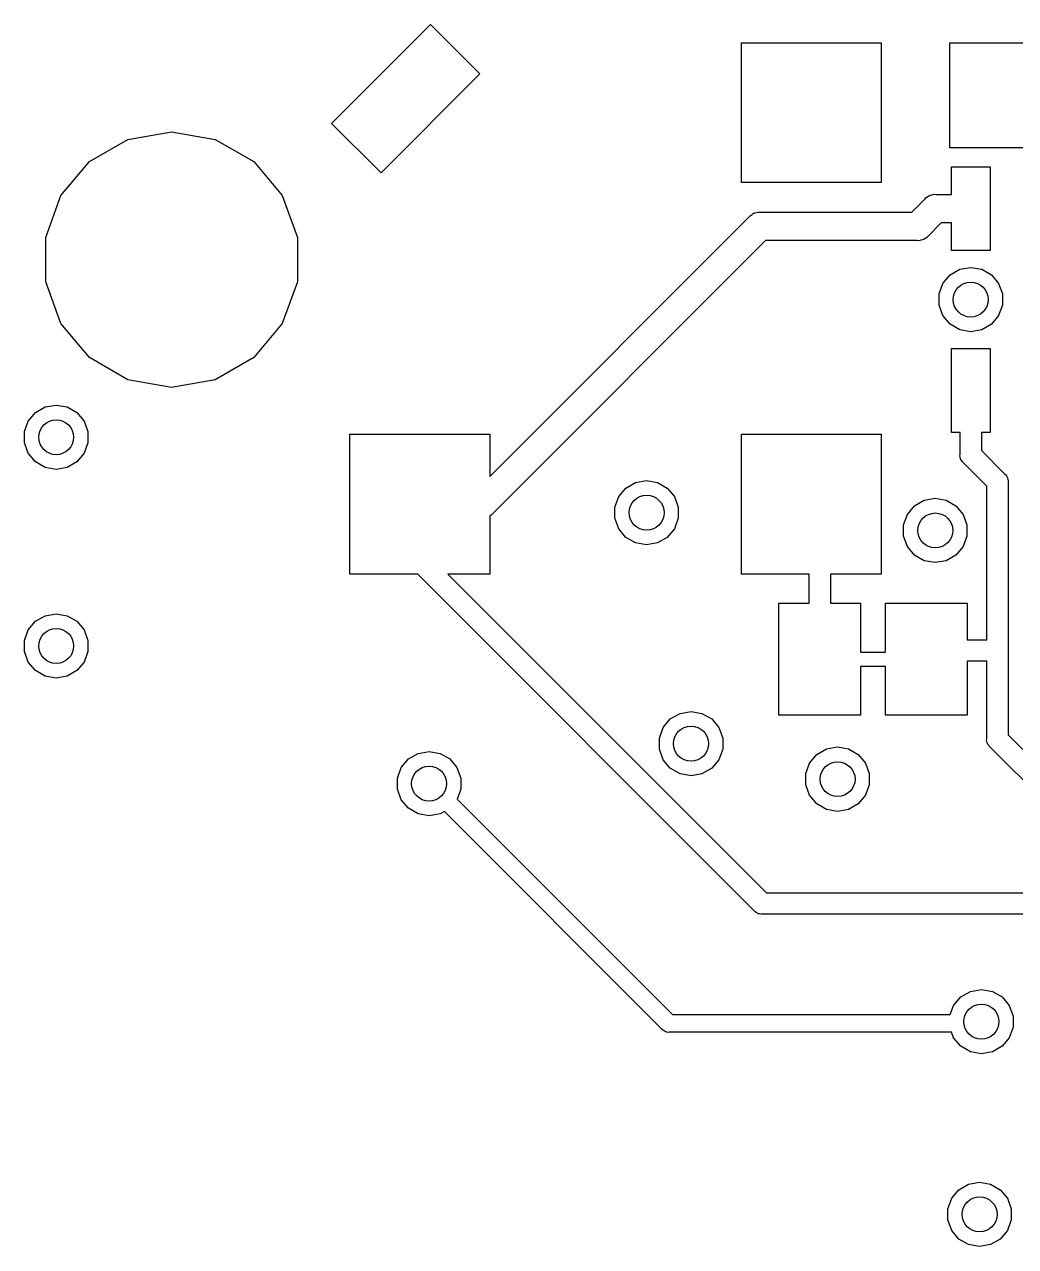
# Model space of a CAD drawing. Extents: x 106.7 to 190.8, y -131.8 to -78.3.
# Drawn here: x 107.34 to 121.52, y -95.88 to -78.4 of the extents above; entities that cross this region are included whole.
import ezdxf

# ---------------------------------------------------------------- set-up
doc = ezdxf.new("R2010")
doc.units = 0
doc.header["$MEASUREMENT"] = 0
doc.layers.add('BLACK', color=7, linetype='CONTINUOUS')

msp = doc.modelspace()

# ---------------------------------------------------------------- linework, layer by layer
at = {"layer": 'BLACK', "linetype": 'CONTINUOUS'}
for p, q in [((111.738, -79.8147), (113.152, -78.4004)), ((113.152, -78.4004), (113.859, -79.1075)), ((117.599, -80.6611), (117.599, -78.6611)), ((117.599, -78.6611), (119.599, -78.6611)), ((119.599, -78.6611), (119.599, -80.6611)), ((120.579, -80.1631), (120.579, -78.6631)), ((120.579, -78.6631), (121.819, -78.6631)), ((113.859, -79.1075), (112.445, -80.5218)), ((112.445, -80.5218), (111.738, -79.8147)), ((108.823, -80.0451), (109.449, -79.9348)), ((109.449, -79.9348), (110.074, -80.0451)), ((108.274, -80.3624), (108.823, -80.0451)), ((110.074, -80.0451), (110.623, -80.3624)), ((121.628, -80.1631), (120.579, -80.1631)), ((107.866, -80.8487), (108.274, -80.3624)), ((110.623, -80.3624), (111.031, -80.8487)), ((120.606, -80.8309), (120.606, -80.4341)), ((120.606, -80.4341), (121.156, -80.4341)), ((121.156, -80.4341), (121.156, -81.6341)), ((119.599, -80.6611), (117.599, -80.6611)), ((107.649, -81.4452), (107.866, -80.8487)), ((111.031, -80.8487), (111.249, -81.4452)), ((120.035, -81.0849), (120.223, -80.8967)), ((120.223, -80.8967), (120.24, -80.876)), ((120.24, -80.876), (120.264, -80.8626)), ((120.264, -80.8626), (120.286, -80.8471)), ((120.286, -80.8471), (120.295, -80.8447)), ((120.295, -80.8447), (120.303, -80.8402)), ((120.303, -80.8402), (120.329, -80.8355)), ((120.329, -80.8355), (120.355, -80.8286)), ((120.355, -80.8286), (120.382, -80.8309)), ((120.382, -80.8309), (120.606, -80.8309)), ((117.817, -81.0895), (117.843, -81.0826)), ((117.843, -81.0826), (117.869, -81.0849)), ((113.999, -84.8627), (117.711, -81.1507)), ((117.711, -81.1507), (117.728, -81.13)), ((117.728, -81.13), (117.751, -81.1166)), ((117.751, -81.1166), (117.773, -81.1011)), ((117.773, -81.1011), (117.782, -81.0987)), ((117.782, -81.0987), (117.79, -81.0942)), ((117.79, -81.0942), (117.817, -81.0895)), ((117.869, -81.0849), (120.035, -81.0849)), ((120.457, -81.2373), (120.269, -81.4255)), ((120.606, -81.2373), (120.457, -81.2373)), ((120.606, -81.6341), (120.606, -81.2373)), ((120.269, -81.4255), (120.252, -81.4462)), ((107.649, -82.08), (107.649, -81.4452)), ((111.249, -81.4452), (111.249, -82.08)), ((117.945, -81.4913), (114.038, -85.3985)), ((120.11, -81.4913), (117.945, -81.4913)), ((120.137, -81.4936), (120.11, -81.4913)), ((120.163, -81.4867), (120.137, -81.4936)), ((120.19, -81.482), (120.163, -81.4867)), ((120.198, -81.4775), (120.19, -81.482)), ((120.206, -81.4751), (120.198, -81.4775)), ((120.228, -81.4596), (120.206, -81.4751)), ((120.252, -81.4462), (120.228, -81.4596)), ((121.156, -81.6341), (120.606, -81.6341)), ((120.583, -81.9816), (120.721, -81.9017)), ((120.721, -81.9017), (120.879, -81.8739)), ((120.879, -81.8739), (121.036, -81.9017)), ((121.036, -81.9017), (121.174, -81.9816)), ((107.866, -82.6765), (107.649, -82.08)), ((111.249, -82.08), (111.031, -82.6765)), ((120.425, -82.2542), (120.48, -82.104)), ((120.48, -82.104), (120.583, -81.9816)), ((121.174, -81.9816), (121.277, -82.104)), ((121.277, -82.104), (121.332, -82.2542)), ((120.425, -82.414), (120.425, -82.2542)), ((121.332, -82.2542), (121.332, -82.414)), ((120.48, -82.5642), (120.425, -82.414)), ((121.332, -82.414), (121.277, -82.5642)), ((120.583, -82.6866), (120.48, -82.5642)), ((121.277, -82.5642), (121.174, -82.6866)), ((108.274, -83.1628), (107.866, -82.6765)), ((111.031, -82.6765), (110.623, -83.1628)), ((120.721, -82.7665), (120.583, -82.6866)), ((120.879, -82.7943), (120.721, -82.7665)), ((121.036, -82.7665), (120.879, -82.7943)), ((121.174, -82.6866), (121.036, -82.7665)), ((108.823, -83.4801), (108.274, -83.1628)), ((110.623, -83.1628), (110.074, -83.4801)), ((120.606, -84.2341), (120.606, -83.0341)), ((120.606, -83.0341), (121.156, -83.0341)), ((121.156, -83.0341), (121.156, -84.2341)), ((109.449, -83.5904), (108.823, -83.4801)), ((110.074, -83.4801), (109.449, -83.5904)), ((107.502, -83.9501), (107.64, -83.8702)), ((107.64, -83.8702), (107.798, -83.8424)), ((107.798, -83.8424), (107.955, -83.8702)), ((107.955, -83.8702), (108.093, -83.9501)), ((107.399, -84.0725), (107.502, -83.9501)), ((108.093, -83.9501), (108.196, -84.0725)), ((107.344, -84.2227), (107.399, -84.0725)), ((107.344, -84.3825), (107.344, -84.2227)), ((108.196, -84.0725), (108.251, -84.2227)), ((108.251, -84.2227), (108.251, -84.3825)), ((107.399, -84.5327), (107.344, -84.3825)), ((108.251, -84.3825), (108.196, -84.5327)), ((111.999, -86.2611), (111.999, -84.2611)), ((111.999, -84.2611), (113.999, -84.2611)), ((113.999, -84.2611), (113.999, -84.8627)), ((117.599, -86.2611), (117.599, -84.2611)), ((117.599, -84.2611), (119.599, -84.2611)), ((119.599, -84.2611), (119.599, -86.2611)), ((120.726, -84.2341), (120.606, -84.2341)), ((120.726, -84.55), (120.726, -84.2341)), ((121.156, -84.2341), (121.031, -84.2341)), ((121.031, -84.2341), (121.031, -84.4935)), ((107.502, -84.6551), (107.399, -84.5327)), ((108.196, -84.5327), (108.093, -84.6551)), ((120.724, -84.5701), (120.726, -84.55)), ((120.73, -84.5896), (120.724, -84.5701)), ((121.031, -84.4935), (121.363, -84.8251)), ((107.64, -84.735), (107.502, -84.6551)), ((107.798, -84.7628), (107.64, -84.735)), ((107.955, -84.735), (107.798, -84.7628)), ((108.093, -84.6551), (107.955, -84.735)), ((120.733, -84.6095), (120.73, -84.5896)), ((120.737, -84.6154), (120.733, -84.6095)), ((120.738, -84.622), (120.737, -84.6154)), ((120.75, -84.6386), (120.738, -84.622)), ((120.76, -84.6561), (120.75, -84.6386)), ((120.776, -84.6691), (120.76, -84.6561)), ((121.107, -85.0007), (120.776, -84.6691)), ((116.086, -84.9497), (116.243, -84.9219)), ((116.243, -84.9219), (116.4, -84.9497)), ((121.363, -84.8251), (121.378, -84.8381)), ((121.378, -84.8381), (121.388, -84.8556)), ((121.388, -84.8556), (121.4, -84.8722)), ((121.4, -84.8722), (121.402, -84.8788)), ((121.402, -84.8788), (121.405, -84.8847)), ((121.405, -84.8847), (121.409, -84.9046)), ((121.409, -84.9046), (121.414, -84.9241)), ((121.414, -84.9241), (121.412, -84.9442)), ((115.845, -85.152), (115.947, -85.0296)), ((115.947, -85.0296), (116.086, -84.9497)), ((116.4, -84.9497), (116.539, -85.0296)), ((116.539, -85.0296), (116.642, -85.152)), ((121.107, -87.1982), (121.107, -85.0007)), ((121.412, -84.9442), (121.412, -88.5575)), ((115.79, -85.3022), (115.845, -85.152)), ((116.642, -85.152), (116.696, -85.3022)), ((120.075, -85.2836), (120.213, -85.2037)), ((120.213, -85.2037), (120.371, -85.1759)), ((120.371, -85.1759), (120.528, -85.2037)), ((120.528, -85.2037), (120.666, -85.2836)), ((114.02, -85.4192), (113.999, -85.4316)), ((113.999, -85.4316), (113.999, -86.2611)), ((114.038, -85.3985), (114.02, -85.4192)), ((115.79, -85.462), (115.79, -85.3022)), ((116.696, -85.3022), (116.696, -85.462)), ((119.917, -85.5562), (119.972, -85.406)), ((119.972, -85.406), (120.075, -85.2836)), ((120.666, -85.2836), (120.769, -85.406)), ((120.769, -85.406), (120.824, -85.5562)), ((115.845, -85.6122), (115.79, -85.462)), ((115.947, -85.7346), (115.845, -85.6122)), ((116.642, -85.6122), (116.539, -85.7346)), ((116.696, -85.462), (116.642, -85.6122)), ((119.917, -85.716), (119.917, -85.5562)), ((120.824, -85.5562), (120.824, -85.716)), ((116.086, -85.8145), (115.947, -85.7346)), ((116.539, -85.7346), (116.4, -85.8145)), ((119.972, -85.8662), (119.917, -85.716)), ((120.824, -85.716), (120.769, -85.8662)), ((116.243, -85.8423), (116.086, -85.8145)), ((116.4, -85.8145), (116.243, -85.8423)), ((120.075, -85.9886), (119.972, -85.8662)), ((120.769, -85.8662), (120.666, -85.9886)), ((120.213, -86.0685), (120.075, -85.9886)), ((120.371, -86.0963), (120.213, -86.0685)), ((120.528, -86.0685), (120.371, -86.0963)), ((120.666, -85.9886), (120.528, -86.0685)), ((112.97, -86.2611), (111.999, -86.2611)), ((117.782, -91.0732), (112.97, -86.2611)), ((113.999, -86.2611), (113.401, -86.2611)), ((113.401, -86.2611), (117.957, -90.8177)), ((118.567, -86.2611), (117.599, -86.2611)), ((118.567, -86.6775), (118.567, -86.2611)), ((119.599, -86.2611), (118.872, -86.2611)), ((118.872, -86.2611), (118.872, -86.6775)), ((107.64, -86.8547), (107.798, -86.8269)), ((107.798, -86.8269), (107.955, -86.8547)), ((118.135, -88.2777), (118.135, -86.6775)), ((118.135, -86.6775), (118.567, -86.6775)), ((118.872, -86.6775), (119.304, -86.6775)), ((119.304, -86.6775), (119.304, -87.376)), ((119.659, -87.376), (119.659, -86.6775)), ((119.659, -86.6775), (120.828, -86.6775)), ((120.828, -86.6775), (120.828, -87.1982)), ((107.399, -87.057), (107.502, -86.9346)), ((107.502, -86.9346), (107.64, -86.8547)), ((107.955, -86.8547), (108.093, -86.9346)), ((108.093, -86.9346), (108.196, -87.057)), ((107.344, -87.2072), (107.399, -87.057)), ((108.196, -87.057), (108.251, -87.2072)), ((120.828, -87.1982), (121.107, -87.1982)), ((107.344, -87.367), (107.344, -87.2072)), ((107.399, -87.5172), (107.344, -87.367)), ((108.251, -87.367), (108.196, -87.5172)), ((108.251, -87.2072), (108.251, -87.367)), ((107.502, -87.6396), (107.399, -87.5172)), ((108.196, -87.5172), (108.093, -87.6396)), ((119.304, -87.376), (119.659, -87.376)), ((121.107, -87.503), (120.828, -87.503)), ((120.828, -87.503), (120.828, -88.2777)), ((121.107, -88.614), (121.107, -87.503)), ((107.64, -87.7195), (107.502, -87.6396)), ((107.798, -87.7473), (107.64, -87.7195)), ((107.955, -87.7195), (107.798, -87.7473)), ((108.093, -87.6396), (107.955, -87.7195)), ((119.659, -87.5792), (119.304, -87.5792)), ((119.304, -87.5792), (119.304, -88.2777)), ((119.659, -88.2777), (119.659, -87.5792)), ((116.721, -88.2517), (116.878, -88.2239)), ((116.878, -88.2239), (117.035, -88.2517)), ((116.48, -88.454), (116.582, -88.3316)), ((116.582, -88.3316), (116.721, -88.2517)), ((117.035, -88.2517), (117.174, -88.3316)), ((117.174, -88.3316), (117.277, -88.454)), ((119.304, -88.2777), (118.135, -88.2777)), ((120.828, -88.2777), (119.659, -88.2777)), ((116.425, -88.6042), (116.48, -88.454)), ((117.277, -88.454), (117.331, -88.6042)), ((121.412, -88.5575), (123.164, -90.3097)), ((116.425, -88.764), (116.425, -88.6042)), ((116.48, -88.9142), (116.425, -88.764)), ((117.331, -88.764), (117.277, -88.9142)), ((117.331, -88.6042), (117.331, -88.764)), ((118.678, -88.8396), (118.816, -88.7597)), ((118.816, -88.7597), (118.974, -88.7319)), ((118.974, -88.7319), (119.131, -88.7597)), ((119.131, -88.7597), (119.269, -88.8396)), ((121.105, -88.6341), (121.107, -88.614)), ((121.111, -88.6536), (121.105, -88.6341)), ((121.114, -88.6735), (121.111, -88.6536)), ((121.118, -88.6794), (121.114, -88.6735)), ((121.119, -88.686), (121.118, -88.6794)), ((121.131, -88.7026), (121.119, -88.686)), ((121.141, -88.7201), (121.131, -88.7026)), ((121.157, -88.7331), (121.141, -88.7201)), ((122.989, -90.5652), (121.157, -88.7331)), ((112.733, -89.0255), (112.836, -88.9031)), ((112.836, -88.9031), (112.974, -88.8232)), ((112.974, -88.8232), (113.132, -88.7954)), ((113.132, -88.7954), (113.289, -88.8232)), ((113.289, -88.8232), (113.427, -88.9031)), ((113.427, -88.9031), (113.53, -89.0255)), ((116.582, -89.0366), (116.48, -88.9142)), ((117.277, -88.9142), (117.174, -89.0366)), ((118.575, -88.962), (118.678, -88.8396)), ((119.269, -88.8396), (119.372, -88.962)), ((112.678, -89.1757), (112.733, -89.0255)), ((113.53, -89.0255), (113.585, -89.1757)), ((116.721, -89.1165), (116.582, -89.0366)), ((116.878, -89.1443), (116.721, -89.1165)), ((117.035, -89.1165), (116.878, -89.1443)), ((117.174, -89.0366), (117.035, -89.1165)), ((118.52, -89.1122), (118.575, -88.962)), ((118.52, -89.272), (118.52, -89.1122)), ((119.372, -88.962), (119.427, -89.1122)), ((119.427, -89.1122), (119.427, -89.272)), ((112.678, -89.3355), (112.678, -89.1757)), ((113.585, -89.1757), (113.585, -89.3355)), ((118.575, -89.4222), (118.52, -89.272)), ((119.427, -89.272), (119.372, -89.4222)), ((112.733, -89.4857), (112.678, -89.3355)), ((113.585, -89.3355), (113.533, -89.4775)), ((118.678, -89.5446), (118.575, -89.4222)), ((119.372, -89.4222), (119.269, -89.5446)), ((112.836, -89.6081), (112.733, -89.4857)), ((112.974, -89.688), (112.836, -89.6081)), ((113.533, -89.4775), (116.613, -92.5576)), ((118.816, -89.6245), (118.678, -89.5446)), ((118.974, -89.6523), (118.816, -89.6245)), ((119.131, -89.6245), (118.974, -89.6523)), ((119.269, -89.5446), (119.131, -89.6245)), ((113.132, -89.7158), (112.974, -89.688)), ((113.289, -89.688), (113.132, -89.7158)), ((113.35, -89.6531), (113.289, -89.688)), ((116.467, -92.7705), (113.35, -89.6531)), ((117.957, -90.8177), (128.778, -90.8177)), ((117.795, -91.0886), (117.782, -91.0732)), ((117.812, -91.0988), (117.795, -91.0886)), ((117.829, -91.1104), (117.812, -91.0988)), ((117.835, -91.1121), (117.829, -91.1104)), ((117.841, -91.1155), (117.835, -91.1121)), ((117.861, -91.119), (117.841, -91.1155)), ((117.881, -91.1243), (117.861, -91.119)), ((117.901, -91.1225), (117.881, -91.1243)), ((128.778, -91.1225), (117.901, -91.1225)), ((120.735, -92.3067), (120.874, -92.2268)), ((120.874, -92.2268), (121.031, -92.199)), ((121.031, -92.199), (121.188, -92.2268)), ((121.188, -92.2268), (121.327, -92.3067)), ((120.586, -92.5576), (120.632, -92.4291)), ((120.632, -92.4291), (120.735, -92.3067)), ((121.327, -92.3067), (121.43, -92.4291)), ((121.43, -92.4291), (121.484, -92.5793)), ((116.613, -92.5576), (120.586, -92.5576)), ((121.484, -92.5793), (121.484, -92.7391)), ((116.478, -92.7834), (116.467, -92.7705)), ((116.492, -92.7918), (116.478, -92.7834)), ((121.484, -92.7391), (121.43, -92.8893)), ((116.506, -92.8015), (116.492, -92.7918)), ((116.512, -92.8029), (116.506, -92.8015)), ((116.516, -92.8058), (116.512, -92.8029)), ((116.533, -92.8087), (116.516, -92.8058)), ((116.549, -92.8131), (116.533, -92.8087)), ((116.566, -92.8116), (116.549, -92.8131)), ((120.604, -92.8116), (116.566, -92.8116)), ((120.632, -92.8893), (120.604, -92.8116)), ((120.735, -93.0117), (120.632, -92.8893)), ((121.43, -92.8893), (121.327, -93.0117)), ((120.874, -93.0916), (120.735, -93.0117)), ((121.031, -93.1194), (120.874, -93.0916)), ((121.188, -93.0916), (121.031, -93.1194)), ((121.327, -93.0117), (121.188, -93.0916)), ((120.607, -95.185), (120.71, -95.0626)), ((120.71, -95.0626), (120.848, -94.9827)), ((120.848, -94.9827), (121.006, -94.9549)), ((121.006, -94.9549), (121.163, -94.9827)), ((121.163, -94.9827), (121.301, -95.0626)), ((121.301, -95.0626), (121.404, -95.185)), ((120.552, -95.3352), (120.607, -95.185)), ((121.404, -95.185), (121.459, -95.3352)), ((120.552, -95.495), (120.552, -95.3352)), ((121.459, -95.3352), (121.459, -95.495)), ((120.607, -95.6452), (120.552, -95.495)), ((121.459, -95.495), (121.404, -95.6452)), ((120.71, -95.7676), (120.607, -95.6452)), ((121.404, -95.6452), (121.301, -95.7676)), ((120.848, -95.8475), (120.71, -95.7676)), ((121.006, -95.8753), (120.848, -95.8475)), ((121.163, -95.8475), (121.006, -95.8753)), ((121.301, -95.7676), (121.163, -95.8475))]:
    msp.add_line(p, q, dxfattribs=at)
at = {"layer": 'BLACK'}
for centre in [(120.879, -82.3341), (107.798, -84.3026), (116.243, -85.3821), (120.371, -85.6361), (107.798, -87.2871), (116.878, -88.6841), (118.974, -89.1921), (113.132, -89.2556), (121.031, -92.6592), (121.006, -95.4151)]:
    msp.add_circle(centre, 0.25, dxfattribs=at)

doc.saveas('drawing.dxf')
